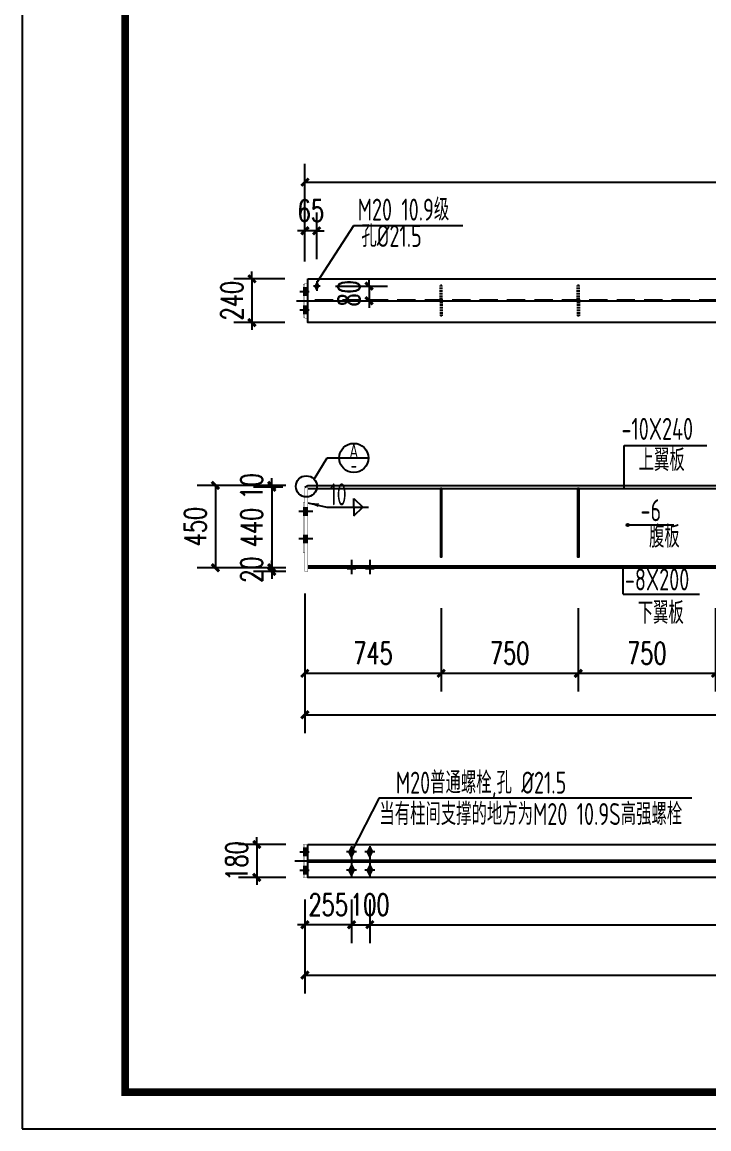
# Model space of a CAD drawing. Extents: x -33967 to 1773478, y -1022458 to -784650.
# Drawn here: x 783071 to 801847, y -1022458 to -992207 of the extents above; entities that cross this region are included whole.
import ezdxf
from ezdxf.enums import TextEntityAlignment as Align

# ---------------------------------------------------------------- set-up
doc = ezdxf.new("R2010")
doc.units = 0
doc.header["$LTSCALE"] = 1000
doc.header["$MEASUREMENT"] = 0
doc.linetypes.add('ACAD_ISO04W100', pattern=[30.5, 24, -3, 0.5, -3])
doc.linetypes.add('DASHED', pattern=[0.75, 0.5, -0.25])
for name, color, linetype in [('AXIS', 3, 'Continuous'), ('BOLT', 251, 'Continuous'), ('PUB_TITLE', 4, 'Continuous'), ('PZ', 202, 'Continuous'), ('TEXT', 7, 'Continuous'), ('THIN', 7, 'Continuous'), ('WELD', 7, 'Continuous'), ('吊车梁', 161, 'Continuous'), ('框线', 252, 'Continuous'), ('粗实线', 2, 'Continuous'), ('轴线', 8, 'ACAD_ISO04W100')]:
    doc.layers.add(name, color=color, linetype=linetype)
doc.styles.add('_TCH_DIM_T3', font='SIMPLEX', dxfattribs={"width": 0.705882, "bigfont": 'GBCBIG'})
doc.styles.get("Standard").update_dxf_attribs({"font": 'gbenor.shx', "bigfont": 'gbcbig.shx'})
doc.styles.add('TSSD_Label', font='tssdeng.shx', dxfattribs={"width": 0.7, "bigfont": 'hztxt.shx'})
doc.styles.add('TSSD_Num', font='Tssdeng.shx', dxfattribs={"width": 0.7, "bigfont": 'hztxt.shx'})
doc.dimstyles.new('TCH-200-5', dxfattribs={"dimtxt": 595, "dimasz": 200, "dimexe": 500, "dimexo": 600, "dimgap": 252.5, "dimtad": 1, "dimdec": 0, "dimlfac": 0.2, "dimzin": 0, "dimdsep": 46, "dimtxsty": '_TCH_DIM_T3', "dimblk": 'ARCHTICK', "dimcen": 0.09, "dimclrd": 124, "dimclre": 124, "dimclrt": 7, "dimazin": 2, "dimtfac": 1, "dimtdec": 0, "dimtix": 1, "dimtmove": 2, "dimatfit": 3, "dimfxl": 1, "dimtolj": 1, "dimtzin": 0, "dimarcsym": 0})
doc.dimstyles.new('TSSD_LEADER_STYLE_200.0', dxfattribs={"dimtxt": 0.18, "dimasz": 200, "dimexe": 0.18, "dimexo": 0.0625, "dimgap": 0.09, "dimtad": 0, "dimtih": 1, "dimtoh": 1, "dimdec": 4, "dimzin": 0, "dimdsep": 46, "dimtxsty": 'Standard', "dimcen": 0.09, "dimadec": 0, "dimazin": 0, "dimtfac": 1, "dimtdec": 4, "dimtofl": 0, "dimtmove": 0, "dimatfit": 3, "dimfxl": 1, "dimtolj": 1, "dimtzin": 0, "dimarcsym": 0})

# ---------------------------------------------------------------- blocks, each defined once
blk = doc.blocks.new('ts_idx')
at = {"layer": 'THIN', "color": 0, "linetype": 'ByBlock', "lineweight": -2}
blk.add_line((-0.5, 0), (0.5, 0), dxfattribs=at)
blk.add_circle((0, 0), 0.5, dxfattribs=at)
at = {"layer": 'THIN', "color": 0, "linetype": 'ByBlock', "lineweight": -2, "style": 'TSSD_Num', "width": 0.7}
for tag, p in [('1', (0, 0.25)), ('A', (0, -0.25))]:
    blk.add_attdef(tag, text='', height=0.5, dxfattribs=at).set_placement(p, align=Align.MIDDLE_CENTER)
blk = doc.blocks.new('_WELD004')
at = {"color": 0, "linetype": 'ByBlock'}
for p, q in [((0, 1), (1, 0)), ((0, 0), (0, 1))]:
    blk.add_line(p, q, dxfattribs=at)
blk = doc.blocks.new('_ArchTick')
at = {"color": 0, "linetype": 'ByBlock', "const_width": 0.4}
blk.add_lwpolyline([(-0.5, -0.5), (0.5, 0.5)], dxfattribs=at)
blk = doc.blocks.new('*D370')
at = {"layer": 'AXIS', "color": 124, "lineweight": -2, "transparency": 16777216}
for p, q in [((791637, -999421), (793057, -999421)), ((792557, -999421), (792557, -999221)), ((792557, -999421), (792557, -999821)), ((791592, -999821), (793057, -999821)), ((792557, -999821), (792557, -1000021))]:
    blk.add_line(p, q, dxfattribs=at)
at = {"layer": 'Defpoints', "color": 0, "transparency": 16777216}
for p in [(791037, -999421, 2366), (790992, -999821, 2174), (792557, -999821)]:
    blk.add_point(p, dxfattribs=at)
at = {"layer": 'AXIS', "color": 124, "lineweight": -2, "transparency": 16777216, "xscale": 200, "yscale": 200, "zscale": 200}
for p, rotation in [((792557, -999421), 270), ((792557, -999821), 90)]:
    blk.add_blockref('_ArchTick', p, dxfattribs=dict(at, rotation=rotation))
at = {"layer": 'AXIS', "color": 7, "transparency": 16777216, "insert": (792007, -999621), "char_height": 595, "attachment_point": 5, "rotation": 90, "style": '_TCH_DIM_T3'}
blk.add_mtext('\\A1;80', dxfattribs=at)
blk = doc.blocks.new('*D371')
at = {"layer": 'AXIS', "color": 124, "lineweight": -2, "transparency": 16777216}
for p, q in [((790802, -998746), (790802, -997411)), ((791127, -998686), (791127, -997411)), ((790802, -997911), (790602, -997911)), ((791127, -997911), (790802, -997911)), ((791127, -997911), (791327, -997911))]:
    blk.add_line(p, q, dxfattribs=at)
at = {"layer": 'Defpoints', "color": 0, "transparency": 16777216}
for p in [(790802, -997911), (790802, -999346, 2366), (791127, -999286, 2366)]:
    blk.add_point(p, dxfattribs=at)
at = {"layer": 'AXIS', "color": 124, "lineweight": -2, "transparency": 16777216, "xscale": 200, "yscale": 200, "zscale": 200}
blk.add_blockref('_ArchTick', (790802, -997911), dxfattribs=at)
at = {"layer": 'AXIS', "color": 124, "lineweight": -2, "transparency": 16777216, "xscale": 200, "yscale": 200, "zscale": 200, "rotation": 180}
blk.add_blockref('_ArchTick', (791127, -997911), dxfattribs=at)
at = {"layer": 'AXIS', "color": 7, "transparency": 16777216, "insert": (790965, -997361), "char_height": 595, "attachment_point": 5, "style": '_TCH_DIM_T3'}
blk.add_mtext('\\A1;65', dxfattribs=at)
blk = doc.blocks.new('*D304')
at = {"layer": 'AXIS', "color": 124, "lineweight": -2, "transparency": 16777216}
for p, q in [((789355, -999221), (789355, -999021)), ((790252, -999221), (788855, -999221)), ((789355, -999221), (789355, -1000421)), ((790252, -1000421), (788855, -1000421)), ((789355, -1000421), (789355, -1000621))]:
    blk.add_line(p, q, dxfattribs=at)
at = {"layer": 'Defpoints', "color": 0, "transparency": 16777216}
for p in [(790852, -999221, 2123), (789355, -1000421), (790852, -1000421, 2123)]:
    blk.add_point(p, dxfattribs=at)
at = {"layer": 'AXIS', "color": 124, "lineweight": -2, "transparency": 16777216, "xscale": 200, "yscale": 200, "zscale": 200}
for p, rotation in [((789355, -999221), 270), ((789355, -1000421), 90)]:
    blk.add_blockref('_ArchTick', p, dxfattribs=dict(at, rotation=rotation))
at = {"layer": 'AXIS', "color": 7, "transparency": 16777216, "insert": (788805, -999821), "char_height": 595, "attachment_point": 5, "rotation": 90, "style": '_TCH_DIM_T3'}
blk.add_mtext('\\A1;240', dxfattribs=at)
blk = doc.blocks.new('*D372')
at = {"layer": 'AXIS', "color": 124, "lineweight": -2, "transparency": 16777216}
for p, q in [((790282, -1004871), (789395, -1004871)), ((790202, -1004922), (789395, -1004922)), ((789895, -1004871), (789895, -1004671)), ((789895, -1004871), (789895, -1004922)), ((789895, -1004922), (789895, -1005122))]:
    blk.add_line(p, q, dxfattribs=at)
at = {"layer": 'Defpoints', "color": 0, "transparency": 16777216}
for p in [(789895, -1004922), (790802, -1004922, 16984), (790882, -1004871, 16984)]:
    blk.add_point(p, dxfattribs=at)
at = {"layer": 'AXIS', "color": 124, "lineweight": -2, "transparency": 16777216, "xscale": 200, "yscale": 200, "zscale": 200}
for p, rotation in [((789895, -1004871), 270), ((789895, -1004922), 90)]:
    blk.add_blockref('_ArchTick', p, dxfattribs=dict(at, rotation=rotation))
at = {"layer": 'AXIS', "color": 7, "transparency": 16777216, "insert": (789345, -1004897), "char_height": 595, "attachment_point": 5, "rotation": 90, "style": '_TCH_DIM_T3'}
blk.add_mtext('\\A1;10', dxfattribs=at)
blk = doc.blocks.new('*D373')
at = {"layer": 'AXIS', "color": 124, "lineweight": -2, "transparency": 16777216}
for p, q in [((789895, -1007121), (789895, -1006921)), ((790282, -1007121), (789395, -1007121)), ((790282, -1007221), (789395, -1007221)), ((789895, -1007121), (789895, -1007221)), ((789895, -1007221), (789895, -1007421))]:
    blk.add_line(p, q, dxfattribs=at)
at = {"layer": 'Defpoints', "color": 0, "transparency": 16777216}
for p in [(789895, -1007221), (790882, -1007121, 16984), (790882, -1007221, 16984)]:
    blk.add_point(p, dxfattribs=at)
at = {"layer": 'AXIS', "color": 124, "lineweight": -2, "transparency": 16777216, "xscale": 200, "yscale": 200, "zscale": 200}
for p, rotation in [((789895, -1007121), 270), ((789895, -1007221), 90)]:
    blk.add_blockref('_ArchTick', p, dxfattribs=dict(at, rotation=rotation))
at = {"layer": 'AXIS', "color": 7, "transparency": 16777216, "insert": (789345, -1007171), "char_height": 595, "attachment_point": 5, "rotation": 90, "style": '_TCH_DIM_T3'}
blk.add_mtext('\\A1;20', dxfattribs=at)
blk = doc.blocks.new('*D305')
at = {"layer": 'AXIS', "color": 124, "lineweight": -2, "transparency": 16777216}
for p, q in [((790802, -1007821), (790802, -1011638)), ((823077, -1007721), (823077, -1011638)), ((790802, -1011138), (823077, -1011138))]:
    blk.add_line(p, q, dxfattribs=at)
at = {"layer": 'Defpoints', "color": 0, "transparency": 16777216}
for p in [(790802, -1007221, 3397), (823077, -1007121, -419), (823077, -1011138)]:
    blk.add_point(p, dxfattribs=at)
at = {"layer": 'AXIS', "color": 124, "lineweight": -2, "transparency": 16777216, "xscale": 200, "yscale": 200, "zscale": 200, "rotation": 180}
blk.add_blockref('_ArchTick', (790802, -1011138), dxfattribs=at)
at = {"layer": 'AXIS', "color": 124, "lineweight": -2, "transparency": 16777216, "xscale": 200, "yscale": 200, "zscale": 200}
blk.add_blockref('_ArchTick', (823077, -1011138), dxfattribs=at)
at = {"layer": 'AXIS', "color": 7, "transparency": 16777216, "insert": (806940, -1010588), "char_height": 595, "width": 1480, "attachment_point": 5, "style": '_TCH_DIM_T3'}
blk.add_mtext('\\A1;6455', dxfattribs=at)
blk = doc.blocks.new('*D306')
at = {"layer": 'AXIS', "color": 124, "lineweight": -2, "transparency": 16777216}
for p, q in [((794527, -1008226), (794527, -1010507)), ((798277, -1008226), (798277, -1010507)), ((798277, -1010007), (794527, -1010007))]:
    blk.add_line(p, q, dxfattribs=at)
at = {"layer": 'Defpoints', "color": 0, "transparency": 16777216}
for p in [(794527, -1007626), (798277, -1007626), (794527, -1010007)]:
    blk.add_point(p, dxfattribs=at)
at = {"layer": 'AXIS', "color": 124, "lineweight": -2, "transparency": 16777216, "xscale": 200, "yscale": 200, "zscale": 200, "rotation": 180}
blk.add_blockref('_ArchTick', (794527, -1010007), dxfattribs=at)
at = {"layer": 'AXIS', "color": 124, "lineweight": -2, "transparency": 16777216, "xscale": 200, "yscale": 200, "zscale": 200}
blk.add_blockref('_ArchTick', (798277, -1010007), dxfattribs=at)
at = {"layer": 'AXIS', "color": 7, "transparency": 16777216, "insert": (796402, -1009457), "char_height": 595, "attachment_point": 5, "style": '_TCH_DIM_T3'}
blk.add_mtext('\\A1;750', dxfattribs=at)
blk = doc.blocks.new('*D307')
at = {"layer": 'AXIS', "color": 124, "lineweight": -2, "transparency": 16777216}
for p, q in [((794527, -1008226), (794527, -1010507)), ((790802, -1008561), (790802, -1010507)), ((794527, -1010007), (790802, -1010007))]:
    blk.add_line(p, q, dxfattribs=at)
at = {"layer": 'Defpoints', "color": 0, "transparency": 16777216}
for p in [(794527, -1007626), (790802, -1007961, 3397), (790802, -1010007)]:
    blk.add_point(p, dxfattribs=at)
at = {"layer": 'AXIS', "color": 124, "lineweight": -2, "transparency": 16777216, "xscale": 200, "yscale": 200, "zscale": 200, "rotation": 180}
blk.add_blockref('_ArchTick', (790802, -1010007), dxfattribs=at)
at = {"layer": 'AXIS', "color": 124, "lineweight": -2, "transparency": 16777216, "xscale": 200, "yscale": 200, "zscale": 200}
blk.add_blockref('_ArchTick', (794527, -1010007), dxfattribs=at)
at = {"layer": 'AXIS', "color": 7, "transparency": 16777216, "insert": (792665, -1009457), "char_height": 595, "attachment_point": 5, "style": '_TCH_DIM_T3'}
blk.add_mtext('\\A1;745', dxfattribs=at)
blk = doc.blocks.new('*D374')
at = {"layer": 'AXIS', "color": 124, "lineweight": -2, "transparency": 16777216}
for p, q in [((790282, -1004871), (787855, -1004871)), ((788355, -1004871), (788355, -1007121)), ((790282, -1007121), (787855, -1007121))]:
    blk.add_line(p, q, dxfattribs=at)
at = {"layer": 'Defpoints', "color": 0, "transparency": 16777216}
for p in [(790882, -1004871, 3397), (788355, -1007121), (790882, -1007121, 3397)]:
    blk.add_point(p, dxfattribs=at)
at = {"layer": 'AXIS', "color": 124, "lineweight": -2, "transparency": 16777216, "xscale": 200, "yscale": 200, "zscale": 200}
for p, rotation in [((788355, -1004871), 90), ((788355, -1007121), 270)]:
    blk.add_blockref('_ArchTick', p, dxfattribs=dict(at, rotation=rotation))
at = {"layer": 'AXIS', "color": 7, "transparency": 16777216, "insert": (787805, -1005996), "char_height": 595, "attachment_point": 5, "rotation": 90, "style": '_TCH_DIM_T3'}
blk.add_mtext('\\A1;450', dxfattribs=at)
blk = doc.blocks.new('*D375')
at = {"layer": 'AXIS', "color": 124, "lineweight": -2, "transparency": 16777216}
for p, q in [((790202, -1004922), (789395, -1004922)), ((789895, -1004922), (789895, -1007121)), ((790282, -1007121), (789395, -1007121))]:
    blk.add_line(p, q, dxfattribs=at)
at = {"layer": 'Defpoints', "color": 0, "transparency": 16777216}
for p in [(790802, -1004922, 3397), (789895, -1007121), (790882, -1007121, 3397)]:
    blk.add_point(p, dxfattribs=at)
at = {"layer": 'AXIS', "color": 124, "lineweight": -2, "transparency": 16777216, "xscale": 200, "yscale": 200, "zscale": 200}
for p, rotation in [((789895, -1004922), 90), ((789895, -1007121), 270)]:
    blk.add_blockref('_ArchTick', p, dxfattribs=dict(at, rotation=rotation))
at = {"layer": 'AXIS', "color": 7, "transparency": 16777216, "insert": (789345, -1006022), "char_height": 595, "attachment_point": 5, "rotation": 90, "style": '_TCH_DIM_T3'}
blk.add_mtext('\\A1;440', dxfattribs=at)
blk = doc.blocks.new('*D308')
at = {"layer": 'AXIS', "color": 124, "lineweight": -2, "transparency": 16777216}
for p, q in [((790802, -998746), (790802, -996082)), ((823077, -998746), (823077, -996082)), ((790802, -996582), (823077, -996582))]:
    blk.add_line(p, q, dxfattribs=at)
at = {"layer": 'Defpoints', "color": 0, "transparency": 16777216}
for p in [(823077, -996582), (790802, -999346, 3397), (823077, -999346, 2977)]:
    blk.add_point(p, dxfattribs=at)
at = {"layer": 'AXIS', "color": 124, "lineweight": -2, "transparency": 16777216, "xscale": 200, "yscale": 200, "zscale": 200, "rotation": 180}
blk.add_blockref('_ArchTick', (790802, -996582), dxfattribs=at)
at = {"layer": 'AXIS', "color": 124, "lineweight": -2, "transparency": 16777216, "xscale": 200, "yscale": 200, "zscale": 200}
blk.add_blockref('_ArchTick', (823077, -996582), dxfattribs=at)
at = {"layer": 'AXIS', "color": 7, "transparency": 16777216, "insert": (806940, -996032), "char_height": 595, "attachment_point": 5, "style": '_TCH_DIM_T3'}
blk.add_mtext('\\A1;6455', dxfattribs=at)
blk = doc.blocks.new('*D376')
at = {"layer": 'AXIS', "color": 124, "lineweight": -2, "transparency": 16777216}
for p, q in [((789488, -1014686), (789488, -1014486)), ((790282, -1014686), (788988, -1014686)), ((789488, -1014686), (789488, -1015586)), ((790282, -1015586), (788988, -1015586)), ((789488, -1015586), (789488, -1015786))]:
    blk.add_line(p, q, dxfattribs=at)
at = {"layer": 'Defpoints', "color": 0, "transparency": 16777216}
for p in [(790882, -1014686, 2977), (789488, -1015586), (790882, -1015586, 2977)]:
    blk.add_point(p, dxfattribs=at)
at = {"layer": 'AXIS', "color": 124, "lineweight": -2, "transparency": 16777216, "xscale": 200, "yscale": 200, "zscale": 200}
for p, rotation in [((789488, -1014686), 270), ((789488, -1015586), 90)]:
    blk.add_blockref('_ArchTick', p, dxfattribs=dict(at, rotation=rotation))
at = {"layer": 'AXIS', "color": 7, "transparency": 16777216, "insert": (788938, -1015136), "char_height": 595, "attachment_point": 5, "rotation": 90, "style": '_TCH_DIM_T3'}
blk.add_mtext('\\A1;180', dxfattribs=at)
blk = doc.blocks.new('*D377')
at = {"layer": 'AXIS', "color": 124, "lineweight": -2, "transparency": 16777216}
for p, q in [((790802, -1016186), (790802, -1017379)), ((792077, -1016189), (792077, -1017379)), ((790802, -1016879), (790602, -1016879)), ((792077, -1016879), (790802, -1016879)), ((792077, -1016879), (792277, -1016879))]:
    blk.add_line(p, q, dxfattribs=at)
at = {"layer": 'Defpoints', "color": 0, "transparency": 16777216}
for p in [(790802, -1015586, 2977), (792077, -1015589, 2977), (790802, -1016879)]:
    blk.add_point(p, dxfattribs=at)
at = {"layer": 'AXIS', "color": 124, "lineweight": -2, "transparency": 16777216, "xscale": 200, "yscale": 200, "zscale": 200}
blk.add_blockref('_ArchTick', (790802, -1016879), dxfattribs=at)
at = {"layer": 'AXIS', "color": 124, "lineweight": -2, "transparency": 16777216, "xscale": 200, "yscale": 200, "zscale": 200, "rotation": 180}
blk.add_blockref('_ArchTick', (792077, -1016879), dxfattribs=at)
at = {"layer": 'AXIS', "color": 7, "transparency": 16777216, "insert": (791440, -1016329), "char_height": 595, "attachment_point": 5, "style": '_TCH_DIM_T3'}
blk.add_mtext('\\A1;255', dxfattribs=at)
blk = doc.blocks.new('*D378')
at = {"layer": 'AXIS', "color": 124, "lineweight": -2, "transparency": 16777216}
for p, q in [((792077, -1016189), (792077, -1017379)), ((792577, -1016189), (792577, -1017379)), ((792077, -1016879), (791877, -1016879)), ((792077, -1016879), (792577, -1016879)), ((792577, -1016879), (792777, -1016879))]:
    blk.add_line(p, q, dxfattribs=at)
at = {"layer": 'Defpoints', "color": 0, "transparency": 16777216}
for p in [(792077, -1015589, 2977), (792577, -1015589, 2977), (792577, -1016879)]:
    blk.add_point(p, dxfattribs=at)
at = {"layer": 'AXIS', "color": 124, "lineweight": -2, "transparency": 16777216, "xscale": 200, "yscale": 200, "zscale": 200}
blk.add_blockref('_ArchTick', (792077, -1016879), dxfattribs=at)
at = {"layer": 'AXIS', "color": 124, "lineweight": -2, "transparency": 16777216, "xscale": 200, "yscale": 200, "zscale": 200, "rotation": 180}
blk.add_blockref('_ArchTick', (792577, -1016879), dxfattribs=at)
at = {"layer": 'AXIS', "color": 7, "transparency": 16777216, "insert": (792577, -1016329), "char_height": 595, "attachment_point": 5, "style": '_TCH_DIM_T3'}
blk.add_mtext('\\A1;100', dxfattribs=at)
blk = doc.blocks.new('*D379')
at = {"layer": 'AXIS', "color": 124, "lineweight": -2, "transparency": 16777216}
for p, q in [((792577, -1016189), (792577, -1017379)), ((820752, -1016189), (820752, -1017379)), ((792577, -1016879), (820752, -1016879))]:
    blk.add_line(p, q, dxfattribs=at)
at = {"layer": 'Defpoints', "color": 0, "transparency": 16777216}
for p in [(792577, -1015589, 2977), (820752, -1015589, 2558), (820752, -1016879)]:
    blk.add_point(p, dxfattribs=at)
at = {"layer": 'AXIS', "color": 124, "lineweight": -2, "transparency": 16777216, "xscale": 200, "yscale": 200, "zscale": 200, "rotation": 180}
blk.add_blockref('_ArchTick', (792577, -1016879), dxfattribs=at)
at = {"layer": 'AXIS', "color": 124, "lineweight": -2, "transparency": 16777216, "xscale": 200, "yscale": 200, "zscale": 200}
blk.add_blockref('_ArchTick', (820752, -1016879), dxfattribs=at)
at = {"layer": 'AXIS', "color": 7, "transparency": 16777216, "insert": (806665, -1016329), "char_height": 595, "attachment_point": 5, "style": '_TCH_DIM_T3'}
blk.add_mtext('\\A1;5635', dxfattribs=at)
blk = doc.blocks.new('*D309')
at = {"layer": 'AXIS', "color": 124, "lineweight": -2, "transparency": 16777216}
for p, q in [((790802, -1016186), (790802, -1018757)), ((823077, -1016189), (823077, -1018757)), ((790802, -1018257), (823077, -1018257))]:
    blk.add_line(p, q, dxfattribs=at)
at = {"layer": 'Defpoints', "color": 0, "transparency": 16777216}
for p in [(790802, -1015586, 2977), (823077, -1015589, -419), (823077, -1018257)]:
    blk.add_point(p, dxfattribs=at)
at = {"layer": 'AXIS', "color": 124, "lineweight": -2, "transparency": 16777216, "xscale": 200, "yscale": 200, "zscale": 200, "rotation": 180}
blk.add_blockref('_ArchTick', (790802, -1018257), dxfattribs=at)
at = {"layer": 'AXIS', "color": 124, "lineweight": -2, "transparency": 16777216, "xscale": 200, "yscale": 200, "zscale": 200}
blk.add_blockref('_ArchTick', (823077, -1018257), dxfattribs=at)
at = {"layer": 'AXIS', "color": 7, "transparency": 16777216, "insert": (806940, -1017707), "char_height": 595, "attachment_point": 5, "style": '_TCH_DIM_T3'}
blk.add_mtext('\\A1;{\\W0.70588;6455}', dxfattribs=at)
blk = doc.blocks.new('*D302')
at = {"layer": 'AXIS', "color": 124, "lineweight": -2, "transparency": 16777216}
for p, q in [((798277, -1008226), (798277, -1010507)), ((802027, -1008226), (802027, -1010507)), ((802027, -1010007), (798277, -1010007))]:
    blk.add_line(p, q, dxfattribs=at)
at = {"layer": 'Defpoints', "color": 0, "transparency": 16777216}
for p in [(798277, -1007626), (802027, -1007626), (798277, -1010007)]:
    blk.add_point(p, dxfattribs=at)
at = {"layer": 'AXIS', "color": 124, "lineweight": -2, "transparency": 16777216, "xscale": 200, "yscale": 200, "zscale": 200, "rotation": 180}
blk.add_blockref('_ArchTick', (798277, -1010007), dxfattribs=at)
at = {"layer": 'AXIS', "color": 124, "lineweight": -2, "transparency": 16777216, "xscale": 200, "yscale": 200, "zscale": 200}
blk.add_blockref('_ArchTick', (802027, -1010007), dxfattribs=at)
at = {"layer": 'AXIS', "color": 7, "transparency": 16777216, "insert": (800152, -1009457), "char_height": 595, "attachment_point": 5, "style": '_TCH_DIM_T3'}
blk.add_mtext('\\A1;750', dxfattribs=at)

msp = doc.modelspace()

# ---------------------------------------------------------------- hatches: boundary and pattern name
at = {"layer": 'BOLT'}
for points in [[(791127.4, -999331.3), (791172.4, -999421.3), (791127.4, -999511.3), (791082.4, -999421.3)], [(792077.4, -1014751.2), (792144.9, -1014886.2), (792077.4, -1015021.2), (792009.9, -1014886.2)], [(792577.4, -1014751.2), (792644.9, -1014886.2), (792577.4, -1015021.2), (792509.9, -1014886.2)], [(792077.4, -1015251.2), (792144.9, -1015386.2), (792077.4, -1015521.2), (792009.9, -1015386.2)], [(792577.4, -1015251.2), (792644.9, -1015386.2), (792577.4, -1015521.2), (792509.9, -1015386.2)]]:
    msp.add_hatch(color=256, dxfattribs=at).paths.add_polyline_path(points)
at = {"layer": '粗实线'}
h = msp.add_hatch(color=256, dxfattribs=at)
h.set_gradient(color1=(139, 134, 116), one_color=1, tint=1, name='SPHERICAL')
h.paths.add_polyline_path([(790882.4, -1004871.2), (790802.4, -1004921.2), (790882.4, -1004921.2)])

# ---------------------------------------------------------------- linework, layer by layer
at = {"layer": 'AXIS'}
for p, q in [((792135.2, -997779.3, 1860.9), (791127.4, -999321.3, 1860.9)), ((795119.6, -997779.3, 1860.9), (792135.2, -997779.3, 1860.9)), ((799527.9, -1003778.8, 1731.9), (801795.2, -1003778.8, 1731.9)), ((799527.9, -1004951.2, 1731.9), (799527.9, -1003778.8, 1731.9)), ((791053.9, -1004701.3, 1860.9), (791414.6, -1004120.4, 1860.9)), ((791414.6, -1004120.4, 1860.9), (791739.2, -1004120.4, 1860.9)), ((799630, -1005951.3, -1505.9), (800885.1, -1005951.3, -1505.9)), ((799503.1, -1007843.1, -3654.2), (799503.1, -1007121.2, -3654.2)), ((799503.1, -1007843.1, -3654.2), (801592.9, -1007843.1, -3654.2)), ((792834.4, -1013410.6, 1441.4), (792077.4, -1014886.2, 1441.4)), ((792834.4, -1013410.6, 1441.4), (801377.7, -1013410.6, 1441.4))]:
    msp.add_line(p, q, dxfattribs=at)
at = {"layer": 'AXIS', "color": 11, "true_color": 0xf27172, "const_width": 10}
for points, elevation in [([(790752.4, -999371.3), (790752.4, -1000271.3), (790802.4, -1000271.3), (790802.4, -999371.3), (790752.4, -999371.3)], 1860.9), ([(790802.4, -999346.3), (790802.4, -1000296.3), (790882.4, -1000296.3), (790882.4, -999346.3), (790802.4, -999346.3)], 1860.9), ([(790802.4, -1004922.2), (790802.4, -1007221.2), (790882.4, -1007221.2), (790882.4, -1004922.2), (790802.4, -1004922.2)], 1860.9), ([(790752.4, -1005334.2), (790752.4, -1006709.2), (790802.4, -1006709.2), (790802.4, -1005334.2), (790752.4, -1005334.2)], -1535.9), ([(790752.4, -1014686.2), (790752.4, -1015586.2), (790802.4, -1015586.2), (790802.4, -1014686.2), (790752.4, -1014686.2)], 1441.4), ([(790802.4, -1014686.2), (790802.4, -1015586.2), (790882.4, -1015586.2), (790882.4, -1014686.2), (790802.4, -1014686.2)], 1441.4)]:
    msp.add_lwpolyline(points, dxfattribs=dict(at, elevation=elevation))
at = {"layer": 'AXIS'}
for centre, radius in [((790842.4, -1004896.2, 1860.9), 287.7), ((799630, -1005951.3, -1505.9), 30.5)]:
    msp.add_circle(centre, radius, dxfattribs=at)
at = {"layer": 'BOLT'}
for p, q in [((791217.4, -999421.3, 1860.9), (791037.4, -999421.3, 1860.9)), ((791127.4, -999331.3, 1860.9), (791082.4, -999421.3, 1860.9)), ((791127.4, -999511.3, 1860.9), (791082.4, -999421.3, 1860.9)), ((791127.4, -999286.3, 1860.9), (791127.4, -999556.3, 1860.9)), ((791127.4, -999331.3, 1860.9), (791172.4, -999421.3, 1860.9)), ((791127.4, -999511.3, 1860.9), (791172.4, -999421.3, 1860.9)), ((790667.3, -999571.3, 1860.9), (790919, -999571.3, 1860.9)), ((790667.3, -1000071.3, 1860.9), (790919, -1000071.3, 1860.9)), ((790752.4, -1000071.3, 1860.9), (790852.4, -1000071.3, 1860.9)), ((790667.3, -1014886.2, 1441.4), (790919.1, -1014886.2, 1441.4)), ((792212.4, -1014886.2, 1441.4), (791942.4, -1014886.2, 1441.4)), ((792077.4, -1014751.2, 1441.4), (792009.9, -1014886.2, 1441.4)), ((792077.4, -1015021.2, 1441.4), (792009.9, -1014886.2, 1441.4)), ((792077.4, -1014733.7, 1441.4), (792077.4, -1015088.7, 1441.4)), ((792077.4, -1014751.2, 1441.4), (792144.9, -1014886.2, 1441.4)), ((792077.4, -1015021.2, 1441.4), (792144.9, -1014886.2, 1441.4)), ((792712.4, -1014886.2, 1441.4), (792442.4, -1014886.2, 1441.4)), ((792577.4, -1014751.2, 1441.4), (792509.9, -1014886.2, 1441.4)), ((792577.4, -1015021.2, 1441.4), (792509.9, -1014886.2, 1441.4)), ((792577.4, -1014733.7, 1441.4), (792577.4, -1015088.7, 1441.4)), ((792577.4, -1014751.2, 1441.4), (792644.9, -1014886.2, 1441.4)), ((792577.4, -1015021.2, 1441.4), (792644.9, -1014886.2, 1441.4)), ((792077.4, -1015183.7, 1441.4), (792077.4, -1015588.7, 1441.4)), ((792577.4, -1015183.7, 1441.4), (792577.4, -1015588.7, 1441.4)), ((790667.3, -1015386.2, 1441.4), (790919.1, -1015386.2, 1441.4)), ((790752.4, -1015386.2, 1441.4), (790852.4, -1015386.2, 1441.4)), ((792212.4, -1015386.2, 1441.4), (791942.4, -1015386.2, 1441.4)), ((792077.4, -1015251.2, 1441.4), (792009.9, -1015386.2, 1441.4)), ((792077.4, -1015521.2, 1441.4), (792009.9, -1015386.2, 1441.4)), ((792077.4, -1015251.2, 1441.4), (792144.9, -1015386.2, 1441.4)), ((792077.4, -1015521.2, 1441.4), (792144.9, -1015386.2, 1441.4)), ((792712.4, -1015386.2, 1441.4), (792442.4, -1015386.2, 1441.4)), ((792577.4, -1015251.2, 1441.4), (792509.9, -1015386.2, 1441.4)), ((792577.4, -1015521.2, 1441.4), (792509.9, -1015386.2, 1441.4)), ((792577.4, -1015251.2, 1441.4), (792644.9, -1015386.2, 1441.4)), ((792577.4, -1015521.2, 1441.4), (792644.9, -1015386.2, 1441.4))]:
    msp.add_line(p, q, dxfattribs=at)
at = {"layer": 'BOLT', "const_width": 240}
for points, elevation in [([(790752.4, -999571.3), (790852.4, -999571.3)], 1860.9), ([(790882.4, -999571.3), (790752.4, -999571.3)], 1860.9), ([(790752.4, -1000071.3), (790852.4, -1000071.3)], 1860.9), ([(790882.4, -1000071.3), (790752.4, -1000071.3)], 1860.9), ([(790882.4, -1005584.2), (790752.4, -1005584.2)], -1535.9), ([(790882.4, -1006334.2), (790752.4, -1006334.2)], -1535.9), ([(792077.4, -1007046.2), (792077.4, -1007176.2)], 1860.9), ([(792577.4, -1007046.2), (792577.4, -1007176.2)], 1860.9), ([(790752.4, -1014886.2), (790852.4, -1014886.2)], 1441.4), ([(790882.4, -1014886.2), (790752.4, -1014886.2)], 1441.4), ([(790752.4, -1015386.2), (790852.4, -1015386.2)], 1441.4), ([(790882.4, -1015386.2), (790752.4, -1015386.2)], 1441.4)]:
    msp.add_lwpolyline(points, dxfattribs=dict(at, elevation=elevation))
at = {"layer": 'PUB_TITLE'}
msp.add_lwpolyline([(783071.1, -1022458.4), (867071.1, -1022458.4), (867071.1, -963058.4), (783071.1, -963058.4)], close=True, dxfattribs=at)
at = {"layer": 'PUB_TITLE', "const_width": 212.1}
msp.add_lwpolyline([(785891.4, -1021458.4), (866071.1, -1021458.4), (866071.1, -964058.4), (785891.4, -964058.4)], close=True, dxfattribs=at)
at = {"layer": 'PZ', "linetype": 'DASHED', "ltscale": 0.1}
for p, q in [((794507.4, -999806.3, -1535.9), (794507.4, -999406.3, -1535.9)), ((794547.4, -999406.3, -1535.9), (794507.4, -999406.3, -1535.9)), ((794547.4, -999806.3, -1535.9), (794547.4, -999406.3, -1535.9)), ((798257.4, -999806.3, -1535.9), (798257.4, -999406.3, -1535.9)), ((798297.4, -999406.3, -1535.9), (798257.4, -999406.3, -1535.9)), ((798297.4, -999806.3, -1535.9), (798297.4, -999406.3, -1535.9)), ((794507.4, -999836.3, -1535.9), (794507.4, -1000236.3, -1535.9)), ((794547.4, -999836.3, -1535.9), (794547.4, -1000236.3, -1535.9)), ((798257.4, -999836.3, -1535.9), (798257.4, -1000236.3, -1535.9)), ((798297.4, -999836.3, -1535.9), (798297.4, -1000236.3, -1535.9)), ((794547.4, -1000236.3, -1535.9), (794507.4, -1000236.3, -1535.9)), ((798297.4, -1000236.3, -1535.9), (798257.4, -1000236.3, -1535.9))]:
    msp.add_line(p, q, dxfattribs=at)
at = {"layer": 'PZ', "elevation": -1535.9}
for points in [[(794547.4, -1004951.2), (794507.4, -1004951.2), (794507.4, -1006821.2), (794547.4, -1006821.2)], [(798297.4, -1004951.2), (798257.4, -1004951.2), (798257.4, -1006821.2), (798297.4, -1006821.2)]]:
    msp.add_lwpolyline(points, close=True, dxfattribs=at)
at = {"layer": 'WELD'}
msp.add_line((791401.2, -1005465.2, 2452.4), (792542.2, -1005465.2, 2452.4), dxfattribs=at)
at = {"layer": '吊车梁', "linetype": 'DASHED'}
for p, q in [((823077.4, -999806.3, -12126.2), (790882.4, -999806.3, 1860.9)), ((823077.4, -999836.3, -12126.2), (790882.4, -999836.3, 1860.9))]:
    msp.add_line(p, q, dxfattribs=at)
at = {"layer": '吊车梁'}
for p, q in [((790882.4, -1004871.2, 1860.9), (823077.4, -1004871.2, -1955.4)), ((790882.4, -1004951.2, 1860.9), (823077.4, -1004951.2, -1955.4)), ((790882.4, -1007071.2, 1860.9), (823077.4, -1007071.2, -1955.4)), ((790882.4, -1007121.2, 1860.9), (823077.4, -1007121.2, -1955.4)), ((790882.4, -1015116.2, 1441.4), (823077.4, -1015116.2, -11266.7)), ((790882.4, -1015156.2, 1441.4), (823077.4, -1015156.2, -11254.1))]:
    msp.add_line(p, q, dxfattribs=at)
for points, elevation in [([(790882.4, -999221.3), (823077.4, -999221.3), (823077.4, -1000421.3), (790882.4, -1000421.3)], 1860.9), ([(790882.4, -1014686.2), (823077.4, -1014686.2), (823077.4, -1015586.2), (790882.4, -1015586.2)], 1441.4)]:
    msp.add_lwpolyline(points, close=True, dxfattribs=dict(at, elevation=elevation))
at = {"layer": '框线'}
for p, q in [((791023, -1005584.2, -1535.9), (790632.9, -1005584.2, -1535.9)), ((791023, -1006334.2, -1535.9), (790632.9, -1006334.2, -1535.9)), ((792077.4, -1006905.6, 1860.9), (792077.4, -1007295.7, 1860.9)), ((792577.4, -1006905.6, 1860.9), (792577.4, -1007295.7, 1860.9))]:
    msp.add_line(p, q, dxfattribs=at)
at = {"layer": '粗实线'}
msp.add_line((790802.4, -1004921.2, 1860.9), (790882.4, -1004871.2, 1860.9), dxfattribs=at)
at = {"layer": '轴线'}
for p, q in [((790570.1, -999821.3, 1860.9), (823305.6, -999821.3, -11726.3)), ((790529.6, -1015136.2, 1441.4), (823314.7, -1015136.2, -11726.3))]:
    msp.add_line(p, q, dxfattribs=at)

# ---------------------------------------------------------------- block references
at = {"layer": 'AXIS'}
ref = msp.add_blockref('ts_idx', (792139.2, -1004120.4, 1860.9), dxfattribs=dict(at, xscale=800, yscale=800, zscale=800))
ref.add_attrib('A', 'A', dxfattribs={"layer": 'THIN', "height": 400, "style": 'TSSD_Num', "width": 0.7}).set_placement((792139.2, -1003920.4, 1860.9), align=Align.MIDDLE_CENTER)
ref.add_attrib('结施-04', '-', dxfattribs={"layer": 'THIN', "height": 400, "style": 'TSSD_Num', "width": 0.7}).set_placement((792139.2, -1004320.4, 1860.9), align=Align.MIDDLE_CENTER)
at = {"layer": 'WELD', "xscale": 240, "yscale": 240, "zscale": 240}
msp.add_blockref('_WELD004', (792142.2, -1005465.2, 2452.4), dxfattribs=at)
at = {"layer": 'WELD', "xscale": -240, "yscale": 240, "zscale": 240, "rotation": 180}
msp.add_blockref('_WELD004', (792142.2, -1005465.2, 2452.4), dxfattribs=at)

# ---------------------------------------------------------------- texts
at = {"layer": 'TEXT', "style": 'TSSD_Label', "width": 0.7}
for s, p in [('M20 10.9级', (792245.8, -997631.6, 4246.6)), ('孔%%C21.5', (792345.7, -998350.7, 4246.6)), ('-10X240', (799457.1, -1003625.8, 1456.4)), ('上翼板', (799926.5, -1004476.9, 1456.4)), ('10', (791469.4, -1005415.2, 2452.4)), ('-6', (799979.2, -1005849.1, -1781.4)), ('腹板', (800210.2, -1006569, -1781.4)), ('-8X200', (799552.2, -1007740.9, -3929.7)), ('下翼板', (799901.7, -1008653.5, -3929.7)), ('M20普通螺栓,孔 %%C21.5', (793287.9, -1013294.5, 1269.3)), ('当有柱间支撑的地方为M20 10.9S高强螺栓', (792838.6, -1014153.1, 1269.3))]:
    msp.add_text(s, height=600, dxfattribs=at).set_placement(p)

# ---------------------------------------------------------------- dimensions: what is measured, and where the dimension line sits
at = {"layer": 'AXIS'}
for base, p1, p2, picture, middle in [((823077.4, -996582, -1535.9), (790802.4, -999346.3, 1860.9), (823077.4, -999346.3, 1441.4), '*D308', (806939.9, -996032, -1535.9)), ((790802.4, -997910.8, -505.5), (791127.4, -999286.3, 1860.9), (790802.4, -999346.3, 1860.9), '*D371', (790964.9, -997360.8, -505.5)), ((823077.4, -1011138, -1535.9), (790802.4, -1007221.2, 1860.9), (823077.4, -1007121.2, -1955.4), '*D305', (806939.9, -1010588, -1535.9)), ((790802.4, -1016879, -1535.9), (792077.4, -1015588.7, 1441.4), (790802.4, -1015586.2, 1441.4), '*D377', (791439.9, -1016329, -1535.9)), ((820752.4, -1016879, -1535.9), (792577.4, -1015588.7, 1441.4), (820752.4, -1015589.4, 1022), '*D379', (806664.9, -1016329, -1535.9))]:
    dim = msp.add_linear_dim(base=base, p1=p1, p2=p2, dimstyle='TCH-200-5', dxfattribs=at)
    dim.commit()
    dim.dimension.update_dxf_attribs({"geometry": picture, "text_midpoint": middle})
for base, p1, p2, angle, picture, middle in [((789355.2, -1000421.3, -262.1), (790852.4, -999221.3, 1860.9), (790852.4, -1000421.3, 1860.9), 90, '*D304', (788805.2, -999821.3, -262.1)), ((792557, -999821.3, -505.5), (791037.4, -999421.3, 1860.9), (790991.6, -999821.3, 1668.7), 90, '*D370', (792007, -999621.3, -505.5)), ((789894.7, -1004922.2, -15123.1), (790882.4, -1004871.2, 1860.9), (790802.4, -1004922.2, 1860.9), 90, '*D372', (789344.7, -1004896.7, -15123.1)), ((788354.8, -1007121.2, -1535.9), (790882.4, -1004871.2, 1860.9), (790882.4, -1007121.2, 1860.9), 90, '*D374', (787804.8, -1005996.2, -1535.9)), ((789894.7, -1007121.2, -1535.9), (790802.4, -1004922.2, 1860.9), (790882.4, -1007121.2, 1860.9), 90, '*D375', (789344.7, -1006021.7, -1535.9)), ((789894.7, -1007221.2, -15123.1), (790882.4, -1007121.2, 1860.9), (790882.4, -1007221.2, 1860.9), 90, '*D373', (789344.7, -1007171.2, -15123.1)), ((790802.4, -1010007.2, -1535.9), (794527.4, -1007626.1, -1535.9), (790802.4, -1007961.1, 1860.9), 180, '*D307', (792664.9, -1009457.2, -1535.9)), ((794527.4, -1010007.2, -1535.9), (798277.4, -1007626.1, -1535.9), (794527.4, -1007626.1, -1535.9), 180, '*D306', (796402.4, -1009457.2, -1535.9)), ((798277.4, -1010007.2, -1535.9), (802027.4, -1007626.1, -1535.9), (798277.4, -1007626.1, -1535.9), 180, '*D302', (800152.4, -1009457.2, -1535.9)), ((789488.3, -1015586.2, -1535.9), (790882.4, -1014686.2, 1441.4), (790882.4, -1015586.2, 1441.4), 90, '*D376', (788938.3, -1015136.2, -1535.9))]:
    dim = msp.add_linear_dim(base=base, p1=p1, p2=p2, angle=angle, dimstyle='TCH-200-5', dxfattribs=at)
    dim.commit()
    dim.dimension.update_dxf_attribs({"geometry": picture, "text_midpoint": middle})
dim = msp.add_linear_dim(base=(823077.4, -1018256.5, -1535.9), p1=(790802.4, -1015586.2, 1441.4), p2=(823077.4, -1015589.4, -1955.4), text='{\\W0.70588;<>}', dimstyle='TCH-200-5', dxfattribs=at)
dim.commit()
dim.dimension.update_dxf_attribs({"geometry": '*D309', "text_midpoint": (806939.9, -1017706.5, -1535.9)})
dim = msp.add_linear_dim(base=(792577.4, -1016879, -1535.9), p1=(792077.4, -1015588.7, 1441.4), p2=(792577.4, -1015588.7, 1441.4), dimstyle='TCH-200-5', dxfattribs=at)
dim.commit()
dim.dimension.update_dxf_attribs({"geometry": '*D378', "text_midpoint": (792577.4, -1016329, -1535.9), "dimtype": 128})

# ---------------------------------------------------------------- leaders
at = {"layer": 'WELD'}
msp.add_leader([(790882.4, -1005342.6, 1860.9), (791401.2, -1005465.2, 1860.9)], dimstyle='TSSD_LEADER_STYLE_200.0', override={"dimasz": 300}, dxfattribs=at)

doc.saveas('drawing.dxf')
